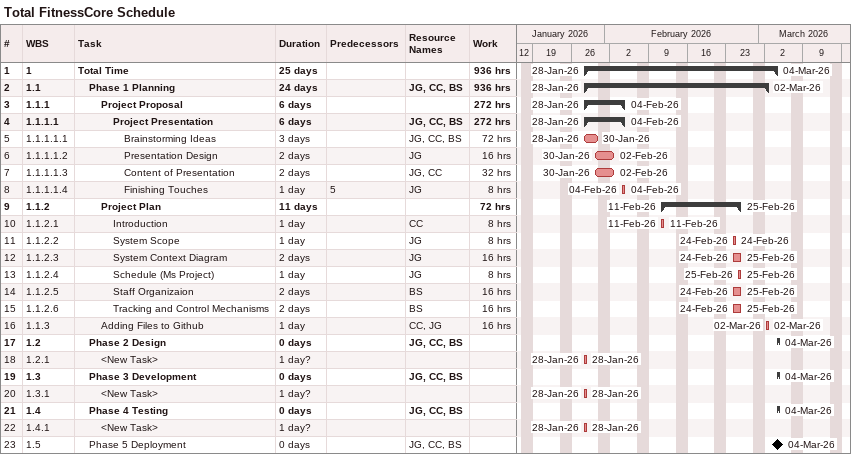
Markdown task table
Total FitnessCore Schedule

| ID | WBS | Task | Duration | Start | Finish | Predecessors | Resources | Work (h) |
|---|---|---|---|---|---|---|---|---|
| 1 | 1 | **Total Time** | 25d | 2026-01-28 | 2026-03-04 |  |  | 936 |
| 2 | 1.1 | **Phase 1 Planning** | 24d | 2026-01-28 | 2026-03-02 |  | JG, CC, BS | 936 |
| 3 | 1.1.1 | **Project Proposal** | 6d | 2026-01-28 | 2026-02-04 |  |  | 272 |
| 4 | 1.1.1.1 | **Project Presentation** | 6d | 2026-01-28 | 2026-02-04 |  | JG, CC, BS | 272 |
| 5 | 1.1.1.1.1 | Brainstorming Ideas | 3d | 2026-01-28 | 2026-01-30 |  | JG, CC, BS | 72 |
| 6 | 1.1.1.1.2 | Presentation Design | 2d | 2026-01-30 | 2026-02-02 |  | JG | 16 |
| 7 | 1.1.1.1.3 | Content of Presentation | 2d | 2026-01-30 | 2026-02-02 |  | JG, CC | 32 |
| 8 | 1.1.1.1.4 | Finishing Touches | 1d | 2026-02-04 | 2026-02-04 | 5 | JG | 8 |
| 9 | 1.1.2 | **Project Plan** | 11d | 2026-02-11 | 2026-02-25 |  |  | 72 |
| 10 | 1.1.2.1 | Introduction | 1d | 2026-02-11 | 2026-02-11 |  | CC | 8 |
| 11 | 1.1.2.2 | System Scope | 1d | 2026-02-24 | 2026-02-24 |  | JG | 8 |
| 12 | 1.1.2.3 | System Context Diagram | 2d | 2026-02-24 | 2026-02-25 |  | JG | 16 |
| 13 | 1.1.2.4 | Schedule (Ms Project) | 1d | 2026-02-25 | 2026-02-25 |  | JG | 8 |
| 14 | 1.1.2.5 | Staff Organizaion | 2d | 2026-02-24 | 2026-02-25 |  | BS | 16 |
| 15 | 1.1.2.6 | Tracking and Control Mechanisms | 2d | 2026-02-24 | 2026-02-25 |  | BS | 16 |
| 16 | 1.1.3 | Adding Files to Github | 1d | 2026-03-02 | 2026-03-02 |  | CC, JG | 16 |
| 17 | 1.2 | **Phase 2 Design** | 0d | 2026-03-04 | 2026-03-04 |  | JG, CC, BS |  |
| 18 | 1.2.1 | <New Task> | 1d? | 2026-01-28 | 2026-01-28 |  |  |  |
| 19 | 1.3 | **Phase 3 Development** | 0d | 2026-03-04 | 2026-03-04 |  | JG, CC, BS |  |
| 20 | 1.3.1 | <New Task> | 1d? | 2026-01-28 | 2026-01-28 |  |  |  |
| 21 | 1.4 | **Phase 4 Testing** | 0d | 2026-03-04 | 2026-03-04 |  | JG, CC, BS |  |
| 22 | 1.4.1 | <New Task> | 1d? | 2026-01-28 | 2026-01-28 |  |  |  |
| 23 | 1.5 | Phase 5 Deployment | 0d | 2026-03-04 | 2026-03-04 |  | JG, CC, BS |  |
